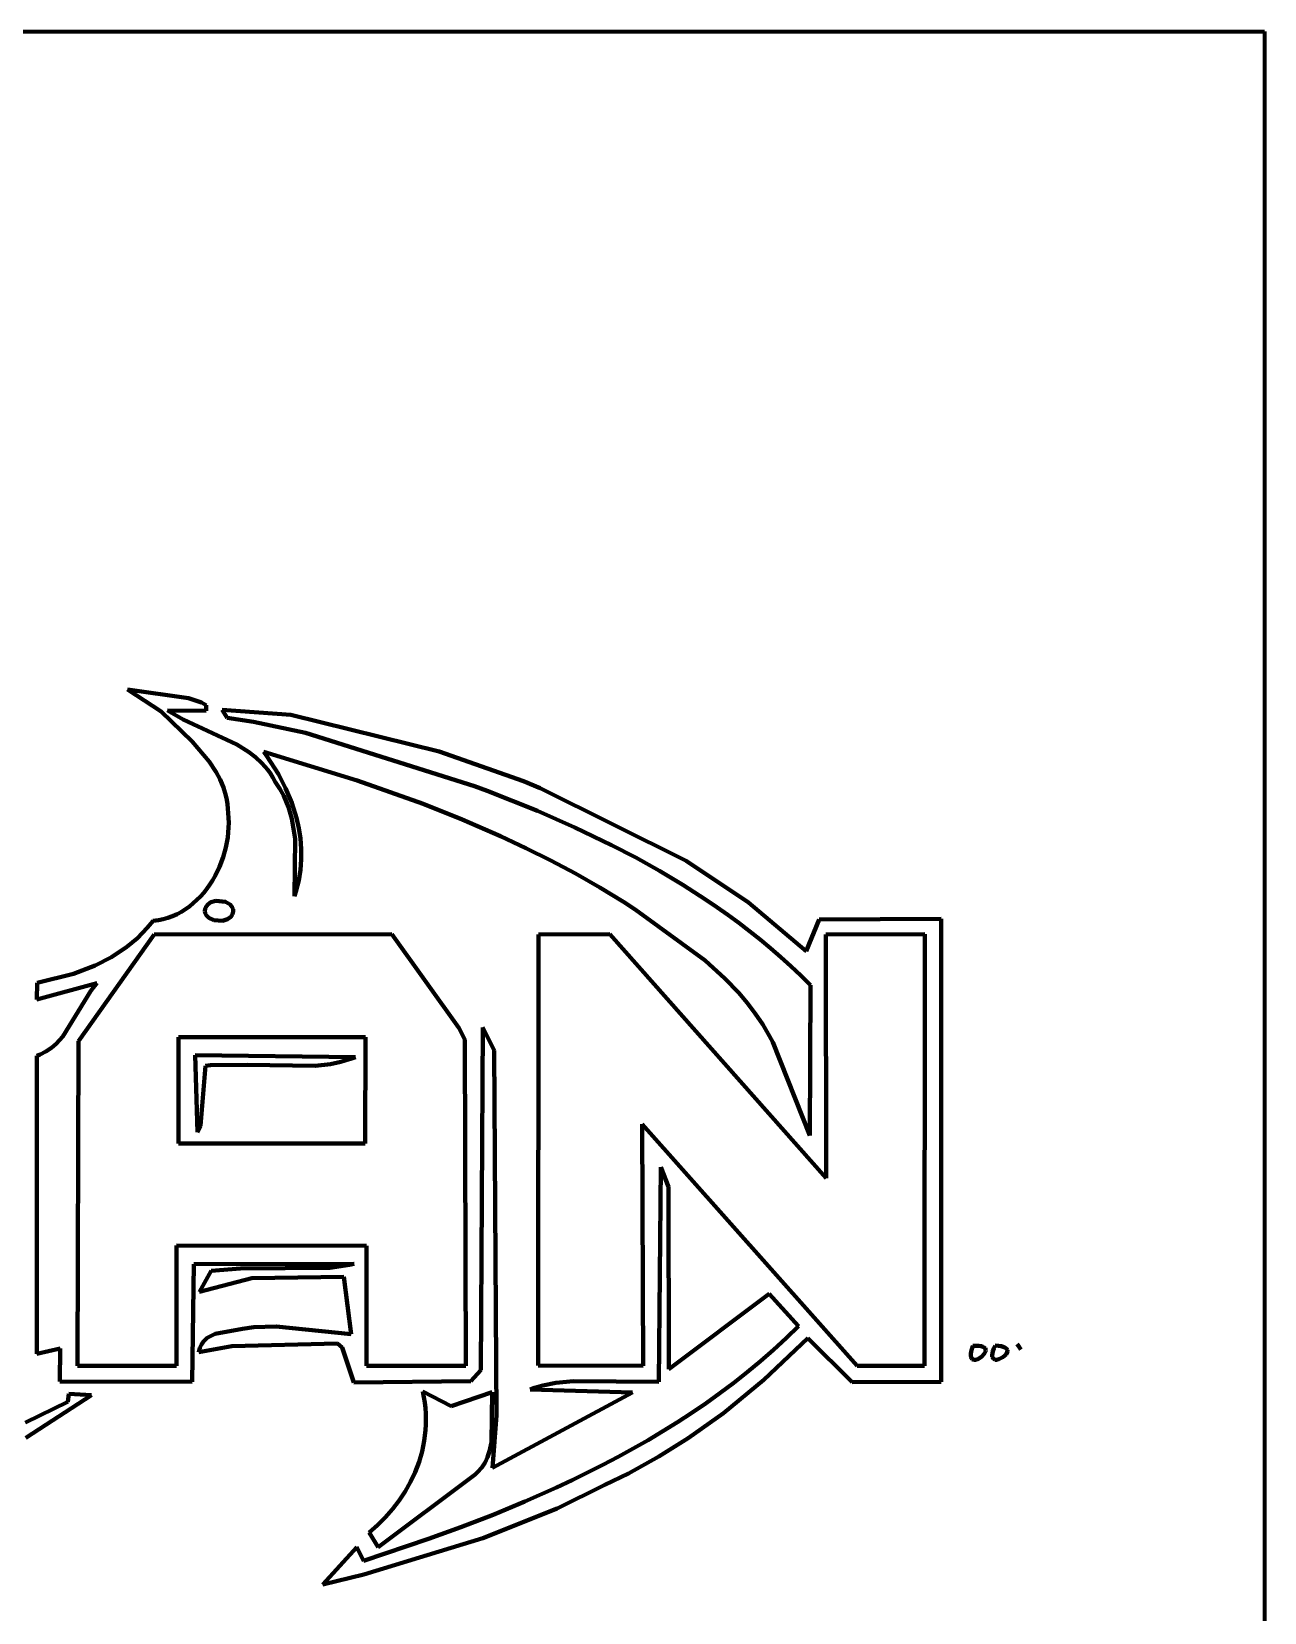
# Model space of a CAD drawing. Header units: millimetres. Extents: x 0 to 8.3, y 0 to 11.7.
# Drawn here: x 6.618 to 8.264, y 9.57 to 11.681 of the extents above; entities that cross this region are included whole.
import ezdxf

# ---------------------------------------------------------------- set-up
doc = ezdxf.new("R2010")
doc.units = ezdxf.units.MM
doc.layers.add('color#000000ff', color=7, linetype='CONTINUOUS', lineweight=100)
doc.layers.add('color#ffffffff', color=7, linetype='CONTINUOUS', lineweight=100)

msp = doc.modelspace()

# ---------------------------------------------------------------- linework, layer by layer
at = {"layer": 'color#000000ff'}
for p, q in [((6.746, 10.8022), (6.8273, 10.7906)), ((6.791, 10.7728), (6.746, 10.8022)), ((6.8273, 10.7906), (6.8446, 10.7848)), ((6.8446, 10.7848), (6.8511, 10.7814)), ((6.8325, 10.7327), (6.791, 10.7728)), ((6.8509, 10.7737), (6.7995, 10.7743)), ((6.7995, 10.7743), (6.8203, 10.7625)), ((6.8203, 10.7625), (6.8921, 10.7288)), ((6.8511, 10.7814), (6.8509, 10.7737)), ((6.8789, 10.7646), (6.8725, 10.7753)), ((6.8725, 10.7753), (6.9639, 10.7684)), ((6.914, 10.7591), (6.8789, 10.7646)), ((6.9639, 10.7684), (7.1619, 10.7197)), ((6.9835, 10.7446), (6.914, 10.7591)), ((7.2093, 10.6735), (6.9835, 10.7446)), ((6.8551, 10.7063), (6.8325, 10.7327)), ((6.8921, 10.7288), (6.9073, 10.7192)), ((6.8644, 10.692), (6.8551, 10.7063)), ((6.9073, 10.7192), (6.9167, 10.712)), ((6.9167, 10.712), (6.9254, 10.704)), ((6.9254, 10.704), (6.9294, 10.6996)), ((6.9322, 10.7135), (6.9281, 10.7193)), ((6.9281, 10.7193), (7.0528, 10.6808)), ((6.9294, 10.6996), (6.9333, 10.6949)), ((6.9474, 10.6894), (6.9322, 10.7135)), ((7.1619, 10.7197), (7.2749, 10.6798)), ((6.8697, 10.682), (6.8644, 10.692)), ((6.874, 10.6716), (6.8697, 10.682)), ((6.9333, 10.6949), (6.9368, 10.69)), ((6.9368, 10.69), (6.9402, 10.6847)), ((6.9402, 10.6847), (6.9433, 10.6792)), ((6.9433, 10.6792), (6.9495, 10.6699)), ((6.9571, 10.6704), (6.9474, 10.6894)), ((7.0528, 10.6808), (7.1407, 10.6495)), ((7.2749, 10.6798), (7.2971, 10.6706)), ((6.8774, 10.6607), (6.874, 10.6716)), ((6.8786, 10.6551), (6.8774, 10.6607)), ((6.9495, 10.6699), (6.9547, 10.6602)), ((6.9547, 10.6602), (6.961, 10.6452)), ((6.9653, 10.6509), (6.9571, 10.6704)), ((7.2262, 10.6672), (7.2093, 10.6735)), ((7.2934, 10.6402), (7.2262, 10.6672)), ((7.2971, 10.6706), (7.4917, 10.5736)), ((6.8795, 10.6493), (6.8786, 10.6551)), ((6.8801, 10.6434), (6.8795, 10.6493)), ((6.8804, 10.6373), (6.8801, 10.6434)), ((6.8809, 10.6309), (6.8804, 10.6373)), ((6.961, 10.6452), (6.9655, 10.6297)), ((6.9716, 10.6308), (6.9653, 10.6509)), ((7.1407, 10.6495), (7.1927, 10.6288)), ((7.3432, 10.6183), (7.2934, 10.6402)), ((6.8805, 10.6113), (6.881, 10.6179)), ((6.8811, 10.6245), (6.8809, 10.6309)), ((6.881, 10.6179), (6.8811, 10.6245)), ((6.9655, 10.6297), (6.9697, 10.6029)), ((6.9747, 10.6171), (6.9716, 10.6308)), ((6.9768, 10.6034), (6.9747, 10.6171)), ((7.1927, 10.6288), (7.244, 10.6065)), ((7.3923, 10.5946), (7.3432, 10.6183)), ((6.8773, 10.5915), (6.8798, 10.6047)), ((6.8798, 10.6047), (6.8805, 10.6113)), ((6.9697, 10.6029), (6.9689, 10.5265)), ((6.978, 10.5895), (6.9768, 10.6034)), ((7.244, 10.6065), (7.2777, 10.5907)), ((7.4245, 10.5779), (7.3923, 10.5946)), ((6.8688, 10.5657), (6.8736, 10.5784)), ((6.8736, 10.5784), (6.8773, 10.5915)), ((6.977, 10.5615), (6.978, 10.5755)), ((6.978, 10.5755), (6.978, 10.5895)), ((7.2777, 10.5907), (7.3111, 10.5741)), ((7.3111, 10.5741), (7.3439, 10.5566)), ((7.4562, 10.5602), (7.4245, 10.5779)), ((7.4917, 10.5736), (7.5751, 10.5182)), ((6.8594, 10.5475), (6.8628, 10.5534)), ((6.8628, 10.5534), (6.8688, 10.5657)), ((6.9747, 10.5475), (6.977, 10.5615)), ((7.3439, 10.5566), (7.3764, 10.5382)), ((7.4873, 10.5416), (7.4562, 10.5602)), ((6.8433, 10.5261), (6.8477, 10.5311)), ((6.8477, 10.5311), (6.8519, 10.5364)), ((6.8519, 10.5364), (6.8558, 10.5419)), ((6.8558, 10.5419), (6.8594, 10.5475)), ((6.9689, 10.5265), (6.9712, 10.5334)), ((6.9712, 10.5334), (6.9731, 10.5405)), ((6.9731, 10.5405), (6.9747, 10.5475)), ((7.3764, 10.5382), (7.4083, 10.5188)), ((7.5178, 10.522), (7.4873, 10.5416)), ((6.8179, 10.5056), (6.8234, 10.509)), ((6.8234, 10.509), (6.8288, 10.5128)), ((6.8288, 10.5128), (6.8338, 10.5169)), ((6.8338, 10.5169), (6.8387, 10.5214)), ((6.8387, 10.5214), (6.8433, 10.5261)), ((6.8498, 10.5099), (6.8492, 10.5066)), ((6.8506, 10.5116), (6.8498, 10.5099)), ((6.8517, 10.5134), (6.8506, 10.5116)), ((6.8531, 10.5153), (6.8517, 10.5134)), ((6.8571, 10.5183), (6.8531, 10.5153)), ((6.8639, 10.5203), (6.8571, 10.5183)), ((6.8768, 10.5187), (6.8639, 10.5203)), ((6.8829, 10.5153), (6.8768, 10.5187)), ((6.8859, 10.5118), (6.8829, 10.5153)), ((6.887, 10.509), (6.8859, 10.5118)), ((6.887, 10.5059), (6.887, 10.509)), ((7.4083, 10.5188), (7.424, 10.5087)), ((7.5327, 10.5119), (7.5178, 10.522)), ((7.5475, 10.5014), (7.5327, 10.5119)), ((7.5751, 10.5182), (7.6521, 10.4532)), ((6.7723, 10.484), (6.7804, 10.4937)), ((6.7804, 10.4937), (6.7872, 10.4946)), ((6.7872, 10.4946), (6.7937, 10.4959)), ((6.7937, 10.4959), (6.8, 10.4977)), ((6.8, 10.4977), (6.8062, 10.4999)), ((6.8062, 10.4999), (6.8121, 10.5025)), ((6.8121, 10.5025), (6.8179, 10.5056)), ((6.8492, 10.5066), (6.8496, 10.5036)), ((6.8496, 10.5036), (6.851, 10.5009)), ((6.851, 10.5009), (6.8545, 10.4976)), ((6.8545, 10.4976), (6.8611, 10.4946)), ((6.8611, 10.4946), (6.8726, 10.4937)), ((6.8726, 10.4937), (6.8796, 10.4958)), ((6.8796, 10.4958), (6.8838, 10.499)), ((6.8838, 10.499), (6.8851, 10.5008)), ((6.8851, 10.5008), (6.886, 10.5026)), ((6.886, 10.5026), (6.887, 10.5059)), ((7.424, 10.5087), (7.5174, 10.4404)), ((7.5621, 10.4907), (7.5475, 10.5014)), ((7.5764, 10.4798), (7.5621, 10.4907)), ((7.6521, 10.4532), (7.6693, 10.4955)), ((7.6693, 10.4955), (7.8324, 10.4961)), ((7.8324, 10.4961), (7.8324, 9.8781)), ((6.7814, 10.4753), (6.6806, 10.333)), ((6.7449, 10.4587), (6.7591, 10.4706)), ((6.7591, 10.4706), (6.7723, 10.484)), ((7.0991, 10.4759), (6.7814, 10.4753)), ((7.1883, 10.3507), (7.0991, 10.4759)), ((7.2947, 10.4754), (7.2944, 9.8998)), ((7.39, 10.4759), (7.2947, 10.4754)), ((7.679, 10.15), (7.39, 10.4759)), ((7.5906, 10.4685), (7.5764, 10.4798)), ((7.6045, 10.4569), (7.5906, 10.4685)), ((7.8104, 10.4759), (7.6785, 10.4754)), ((7.6785, 10.4754), (7.679, 10.15)), ((7.8102, 9.8995), (7.8104, 10.4759)), ((6.7244, 10.4451), (6.7449, 10.4587)), ((7.6182, 10.4451), (7.6045, 10.4569)), ((6.6738, 10.4226), (6.7026, 10.4338)), ((6.7026, 10.4338), (6.7244, 10.4451)), ((7.5174, 10.4404), (7.5437, 10.4165)), ((7.6317, 10.4329), (7.6182, 10.4451)), ((7.6449, 10.4205), (7.6317, 10.4329)), ((6.6249, 10.3884), (6.6253, 10.4106)), ((6.7049, 10.4105), (6.6249, 10.3884)), ((6.6253, 10.4106), (6.6738, 10.4226)), ((6.6972, 10.4), (6.7049, 10.4105)), ((7.5437, 10.4165), (7.562, 10.3974)), ((7.6578, 10.4077), (7.6449, 10.4205)), ((7.657, 10.2071), (7.6578, 10.4077)), ((6.6595, 10.339), (6.6972, 10.4)), ((7.562, 10.3974), (7.5735, 10.3839)), ((7.5735, 10.3839), (7.5842, 10.3698)), ((7.5842, 10.3698), (7.5942, 10.355)), ((7.1964, 10.335), (7.1883, 10.3507)), ((7.2206, 10.3512), (7.2177, 9.8936)), ((7.2356, 10.3204), (7.2206, 10.3512)), ((7.5942, 10.355), (7.6032, 10.3396)), ((6.6292, 10.3151), (6.6371, 10.319)), ((6.6371, 10.319), (6.6443, 10.3239)), ((6.6443, 10.3239), (6.6508, 10.3295)), ((6.6508, 10.3295), (6.6595, 10.339)), ((6.6806, 10.333), (6.6792, 9.8995)), ((6.8139, 10.1965), (6.8141, 10.3382)), ((6.8141, 10.3382), (7.0637, 10.3381)), ((7.0637, 10.3381), (7.0633, 10.1961)), ((7.1975, 9.8996), (7.1964, 10.335)), ((7.2387, 9.8333), (7.2356, 10.3204)), ((7.6032, 10.3396), (7.6074, 10.3316)), ((7.6074, 10.3316), (7.657, 10.2071)), ((6.625, 10.3134), (6.6292, 10.3151)), ((6.625, 9.9153), (6.625, 10.3134)), ((6.8361, 10.3143), (6.8394, 10.2113)), ((7.0504, 10.3116), (6.8361, 10.3143)), ((6.8433, 10.2199), (6.8499, 10.3)), ((6.8499, 10.3), (6.8568, 10.3007)), ((6.8568, 10.3007), (6.9056, 10.3013)), ((6.9056, 10.3013), (6.9967, 10.2999)), ((6.9967, 10.2999), (7.0172, 10.3024)), ((7.0172, 10.3024), (7.0307, 10.3053)), ((7.0307, 10.3053), (7.0439, 10.3092)), ((7.0439, 10.3092), (7.0504, 10.3116)), ((6.8394, 10.2113), (6.8433, 10.2199)), ((7.4345, 9.8996), (7.433, 10.2222)), ((7.433, 10.2222), (7.7204, 9.8993)), ((7.0633, 10.1961), (6.8139, 10.1965)), ((7.4582, 10.1648), (7.4552, 9.8781)), ((7.4681, 10.1385), (7.4582, 10.1648)), ((7.4689, 9.8949), (7.4681, 10.1385)), ((6.8112, 9.8997), (6.8116, 10.0601)), ((6.8116, 10.0601), (7.0649, 10.0598)), ((7.0649, 10.0598), (7.0649, 9.8997)), ((6.8344, 10.035), (6.8325, 9.8782)), ((7.0488, 10.0356), (6.8344, 10.035)), ((6.842, 9.9981), (6.8575, 10.0261)), ((6.8575, 10.0261), (6.897, 10.0295)), ((6.897, 10.0295), (7.0162, 10.0305)), ((7.0162, 10.0305), (7.0423, 10.0342)), ((7.0423, 10.0342), (7.0488, 10.0356)), ((6.912, 10.0163), (6.842, 9.9981)), ((7.0346, 10.0185), (6.912, 10.0163)), ((7.0445, 9.9416), (7.0346, 10.0185)), ((7.6027, 9.9955), (7.4689, 9.8949)), ((7.6417, 9.9524), (7.6027, 9.9955)), ((6.8525, 9.9368), (6.8628, 9.942)), ((6.8628, 9.942), (6.8996, 9.9488)), ((6.8996, 9.9488), (6.9146, 9.9513)), ((6.9146, 9.9513), (6.9445, 9.9521)), ((6.9445, 9.9521), (7.0445, 9.9416)), ((7.6252, 9.9364), (7.6417, 9.9524)), ((6.6561, 9.9225), (6.625, 9.9153)), ((6.6557, 9.8787), (6.6561, 9.9225)), ((6.8854, 9.9259), (6.8411, 9.9177)), ((6.8411, 9.9177), (6.8426, 9.9233)), ((6.8426, 9.9233), (6.8448, 9.9281)), ((6.8448, 9.9281), (6.8475, 9.9321)), ((6.8475, 9.9321), (6.8525, 9.9368)), ((7.0265, 9.9293), (6.8854, 9.9259)), ((7.0325, 9.9239), (7.0265, 9.9293)), ((7.0481, 9.8772), (7.0325, 9.9239)), ((7.591, 9.9057), (7.6083, 9.9208)), ((7.6544, 9.9366), (7.5955, 9.8807)), ((7.6083, 9.9208), (7.6252, 9.9364)), ((7.7134, 9.8777), (7.6544, 9.9366)), ((7.8719, 9.9154), (7.8724, 9.9184)), ((7.8724, 9.9184), (7.8734, 9.9219)), ((7.8734, 9.9219), (7.8748, 9.9261)), ((7.8748, 9.9261), (7.8792, 9.9262)), ((7.8792, 9.9262), (7.8828, 9.926)), ((7.8828, 9.926), (7.8857, 9.9256)), ((7.8857, 9.9256), (7.888, 9.9249)), ((7.888, 9.9249), (7.8898, 9.924)), ((7.8898, 9.924), (7.8909, 9.9229)), ((7.8917, 9.9188), (7.8903, 9.9159)), ((7.8909, 9.9229), (7.8916, 9.9216)), ((7.8916, 9.9216), (7.8919, 9.9203)), ((7.8919, 9.9203), (7.8917, 9.9188)), ((7.9007, 9.916), (7.9014, 9.919)), ((7.9014, 9.919), (7.9026, 9.9225)), ((7.9026, 9.9225), (7.9044, 9.9265)), ((7.9044, 9.9265), (7.9087, 9.9263)), ((7.9087, 9.9263), (7.9123, 9.9258)), ((7.9123, 9.9258), (7.9152, 9.925)), ((7.9152, 9.925), (7.9174, 9.9241)), ((7.9174, 9.9241), (7.919, 9.923)), ((7.919, 9.923), (7.9201, 9.9218)), ((7.9201, 9.9218), (7.9207, 9.9205)), ((7.9208, 9.9191), (7.9205, 9.9177)), ((7.9207, 9.9205), (7.9208, 9.9191)), ((7.934, 9.9285), (7.9389, 9.9211)), ((7.9347, 9.9275), (7.934, 9.9285)), ((7.9389, 9.9211), (7.9347, 9.9275)), ((6.6792, 9.8995), (6.8112, 9.8997)), ((7.0649, 9.8997), (7.1975, 9.8996)), ((7.2944, 9.8998), (7.4345, 9.8996)), ((7.5733, 9.8911), (7.591, 9.9057)), ((7.7204, 9.8993), (7.8102, 9.8995)), ((7.8719, 9.913), (7.8719, 9.9154)), ((7.8722, 9.9111), (7.8719, 9.913)), ((7.8729, 9.9096), (7.8722, 9.9111)), ((7.8739, 9.9085), (7.8729, 9.9096)), ((7.8751, 9.9079), (7.8739, 9.9085)), ((7.8765, 9.9076), (7.8751, 9.9079)), ((7.878, 9.9077), (7.8765, 9.9076)), ((7.8814, 9.9086), (7.878, 9.9077)), ((7.8864, 9.9117), (7.8814, 9.9086)), ((7.8903, 9.9159), (7.8864, 9.9117)), ((7.9004, 9.9136), (7.9007, 9.916)), ((7.9006, 9.9116), (7.9004, 9.9136)), ((7.9011, 9.91), (7.9006, 9.9116)), ((7.902, 9.9089), (7.9011, 9.91)), ((7.9032, 9.9082), (7.902, 9.9089)), ((7.9045, 9.9077), (7.9032, 9.9082)), ((7.9061, 9.9077), (7.9045, 9.9077)), ((7.9095, 9.9083), (7.9061, 9.9077)), ((7.9147, 9.9109), (7.9095, 9.9083)), ((7.9189, 9.9148), (7.9147, 9.9109)), ((7.9205, 9.9177), (7.9189, 9.9148)), ((6.8325, 9.8782), (6.6557, 9.8787)), ((7.2043, 9.8788), (7.0481, 9.8772)), ((7.2177, 9.8936), (7.2043, 9.8788)), ((7.318, 9.8767), (7.3007, 9.8733)), ((7.3416, 9.879), (7.318, 9.8767)), ((7.4552, 9.8781), (7.3416, 9.879)), ((7.537, 9.8631), (7.5553, 9.8769)), ((7.5955, 9.8807), (7.5418, 9.8365)), ((7.5553, 9.8769), (7.5733, 9.8911)), ((7.8324, 9.8781), (7.7134, 9.8777)), ((6.6979, 9.8604), (6.6102, 9.8034)), ((6.6663, 9.8514), (6.6678, 9.8619)), ((6.6678, 9.8619), (6.6979, 9.8604)), ((7.1402, 9.8652), (7.1782, 9.8456)), ((7.1417, 9.8578), (7.1402, 9.8652)), ((7.1429, 9.8504), (7.1417, 9.8578)), ((7.1782, 9.8456), (7.2327, 9.8643)), ((7.2327, 9.8643), (7.232, 9.7974)), ((7.4203, 9.8638), (7.2332, 9.7632)), ((7.2893, 9.87), (7.2836, 9.8679)), ((7.2836, 9.8679), (7.4203, 9.8638)), ((7.3007, 9.8733), (7.2893, 9.87)), ((7.5184, 9.8498), (7.537, 9.8631)), ((6.6098, 9.8237), (6.6663, 9.8514)), ((7.1438, 9.8431), (7.1429, 9.8504)), ((7.1443, 9.8357), (7.1438, 9.8431)), ((7.1445, 9.8283), (7.1443, 9.8357)), ((7.4804, 9.8243), (7.4995, 9.8368)), ((7.5418, 9.8365), (7.4946, 9.8029)), ((7.4995, 9.8368), (7.5184, 9.8498)), ((7.1422, 9.7993), (7.144, 9.8138)), ((7.144, 9.8138), (7.1444, 9.821)), ((7.1444, 9.821), (7.1445, 9.8283)), ((7.2332, 9.7632), (7.2387, 9.8333)), ((7.4609, 9.8122), (7.4804, 9.8243)), ((7.1393, 9.7852), (7.1422, 9.7993)), ((7.232, 9.7974), (7.2294, 9.7854)), ((7.4213, 9.789), (7.4412, 9.8004)), ((7.4412, 9.8004), (7.4609, 9.8122)), ((7.4946, 9.8029), (7.4554, 9.7783)), ((7.1301, 9.7577), (7.1352, 9.7713)), ((7.1352, 9.7713), (7.1393, 9.7852)), ((7.2233, 9.7705), (7.2189, 9.7637)), ((7.2268, 9.7777), (7.2233, 9.7705)), ((7.2294, 9.7854), (7.2268, 9.7777)), ((7.3808, 9.7672), (7.4012, 9.778)), ((7.4012, 9.778), (7.4213, 9.789)), ((7.4554, 9.7783), (7.4147, 9.7558)), ((7.2068, 9.7517), (7.0805, 9.6576)), ((7.1239, 9.7445), (7.1301, 9.7577)), ((7.2102, 9.7544), (7.2068, 9.7517)), ((7.2134, 9.7574), (7.2102, 9.7544)), ((7.2189, 9.7637), (7.2134, 9.7574)), ((7.3396, 9.7468), (7.3603, 9.7569)), ((7.3603, 9.7569), (7.3808, 9.7672)), ((7.4147, 9.7558), (7.3833, 9.7406)), ((7.1087, 9.7196), (7.1168, 9.7318)), ((7.1168, 9.7318), (7.1239, 9.7445)), ((7.2766, 9.7184), (7.3187, 9.737)), ((7.3187, 9.737), (7.3396, 9.7468)), ((7.3833, 9.7406), (7.3195, 9.7092)), ((7.0901, 9.697), (7.0999, 9.708)), ((7.0999, 9.708), (7.1087, 9.7196)), ((7.3195, 9.7092), (7.2204, 9.6695)), ((7.234, 9.7008), (7.2766, 9.7184)), ((7.0685, 9.677), (7.0797, 9.6866)), ((7.0797, 9.6866), (7.0901, 9.697)), ((7.191, 9.6842), (7.234, 9.7008)), ((7.0611, 9.6393), (7.1478, 9.6685)), ((7.2204, 9.6695), (7.0616, 9.6211)), ((7.0805, 9.6576), (7.0685, 9.677)), ((7.1478, 9.6685), (7.191, 9.6842)), ((7.0069, 9.6078), (7.0523, 9.6572)), ((7.0523, 9.6572), (7.0611, 9.6393)), ((7.0616, 9.6211), (7.0069, 9.6078))]:
    msp.add_line(p, q, dxfattribs=at)
at = {"layer": 'color#ffffffff'}
for p, q in [((0, 11.6806), (8.2639, 11.6806)), ((8.2639, 11.6806), (8.2639, 0)), ((6.746, 10.8022), (6.791, 10.7728)), ((6.8273, 10.7906), (6.746, 10.8022)), ((6.8446, 10.7848), (6.8273, 10.7906)), ((6.8511, 10.7814), (6.8446, 10.7848)), ((6.791, 10.7728), (6.8325, 10.7327)), ((6.8203, 10.7625), (6.7995, 10.7743)), ((6.7995, 10.7743), (6.8509, 10.7737)), ((6.8921, 10.7288), (6.8203, 10.7625)), ((6.8509, 10.7737), (6.8511, 10.7814)), ((6.9639, 10.7684), (6.8725, 10.7753)), ((6.8725, 10.7753), (6.8789, 10.7646)), ((6.8789, 10.7646), (6.914, 10.7591)), ((7.1619, 10.7197), (6.9639, 10.7684)), ((6.914, 10.7591), (6.9835, 10.7446)), ((6.9835, 10.7446), (7.2093, 10.6735)), ((6.8325, 10.7327), (6.8551, 10.7063)), ((6.9073, 10.7192), (6.8921, 10.7288)), ((6.8551, 10.7063), (6.8644, 10.692)), ((6.9167, 10.712), (6.9073, 10.7192)), ((6.9254, 10.704), (6.9167, 10.712)), ((6.9294, 10.6996), (6.9254, 10.704)), ((7.0528, 10.6808), (6.9281, 10.7193)), ((6.9281, 10.7193), (6.9322, 10.7135)), ((6.9333, 10.6949), (6.9294, 10.6996)), ((6.9322, 10.7135), (6.9474, 10.6894)), ((7.2749, 10.6798), (7.1619, 10.7197)), ((6.8644, 10.692), (6.8697, 10.682)), ((6.8697, 10.682), (6.874, 10.6716)), ((6.9368, 10.69), (6.9333, 10.6949)), ((6.9402, 10.6847), (6.9368, 10.69)), ((6.9433, 10.6792), (6.9402, 10.6847)), ((6.9495, 10.6699), (6.9433, 10.6792)), ((6.9474, 10.6894), (6.9571, 10.6704)), ((7.1407, 10.6495), (7.0528, 10.6808)), ((7.2971, 10.6706), (7.2749, 10.6798)), ((6.874, 10.6716), (6.8774, 10.6607)), ((6.8774, 10.6607), (6.8786, 10.6551)), ((6.9547, 10.6602), (6.9495, 10.6699)), ((6.961, 10.6452), (6.9547, 10.6602)), ((6.9571, 10.6704), (6.9653, 10.6509)), ((7.2093, 10.6735), (7.2262, 10.6672)), ((7.2262, 10.6672), (7.2934, 10.6402)), ((7.4917, 10.5736), (7.2971, 10.6706)), ((6.8786, 10.6551), (6.8795, 10.6493)), ((6.8795, 10.6493), (6.8801, 10.6434)), ((6.8801, 10.6434), (6.8804, 10.6373)), ((6.8804, 10.6373), (6.8809, 10.6309)), ((6.9655, 10.6297), (6.961, 10.6452)), ((6.9653, 10.6509), (6.9716, 10.6308)), ((7.1927, 10.6288), (7.1407, 10.6495)), ((7.2934, 10.6402), (7.3432, 10.6183)), ((6.881, 10.6179), (6.8805, 10.6113)), ((6.8809, 10.6309), (6.8811, 10.6245)), ((6.8811, 10.6245), (6.881, 10.6179)), ((6.9697, 10.6029), (6.9655, 10.6297)), ((6.9716, 10.6308), (6.9747, 10.6171)), ((6.9747, 10.6171), (6.9768, 10.6034)), ((7.244, 10.6065), (7.1927, 10.6288)), ((7.3432, 10.6183), (7.3923, 10.5946)), ((6.8798, 10.6047), (6.8773, 10.5915)), ((6.8805, 10.6113), (6.8798, 10.6047)), ((6.9689, 10.5265), (6.9697, 10.6029)), ((6.9768, 10.6034), (6.978, 10.5895)), ((7.2777, 10.5907), (7.244, 10.6065)), ((7.3923, 10.5946), (7.4245, 10.5779)), ((6.8736, 10.5784), (6.8688, 10.5657)), ((6.8773, 10.5915), (6.8736, 10.5784)), ((6.978, 10.5755), (6.977, 10.5615)), ((6.978, 10.5895), (6.978, 10.5755)), ((7.3111, 10.5741), (7.2777, 10.5907)), ((7.3439, 10.5566), (7.3111, 10.5741)), ((7.4245, 10.5779), (7.4562, 10.5602)), ((7.5751, 10.5182), (7.4917, 10.5736)), ((6.8628, 10.5534), (6.8594, 10.5475)), ((6.8688, 10.5657), (6.8628, 10.5534)), ((6.977, 10.5615), (6.9747, 10.5475)), ((7.3764, 10.5382), (7.3439, 10.5566)), ((7.4562, 10.5602), (7.4873, 10.5416)), ((6.8477, 10.5311), (6.8433, 10.5261)), ((6.8519, 10.5364), (6.8477, 10.5311)), ((6.8558, 10.5419), (6.8519, 10.5364)), ((6.8594, 10.5475), (6.8558, 10.5419)), ((6.9712, 10.5334), (6.9689, 10.5265)), ((6.9731, 10.5405), (6.9712, 10.5334)), ((6.9747, 10.5475), (6.9731, 10.5405)), ((7.4083, 10.5188), (7.3764, 10.5382)), ((7.4873, 10.5416), (7.5178, 10.522)), ((6.8234, 10.509), (6.8179, 10.5056)), ((6.8288, 10.5128), (6.8234, 10.509)), ((6.8338, 10.5169), (6.8288, 10.5128)), ((6.8387, 10.5214), (6.8338, 10.5169)), ((6.8433, 10.5261), (6.8387, 10.5214)), ((6.8492, 10.5066), (6.8498, 10.5099)), ((6.8498, 10.5099), (6.8506, 10.5116)), ((6.8506, 10.5116), (6.8517, 10.5134)), ((6.8517, 10.5134), (6.8531, 10.5153)), ((6.8531, 10.5153), (6.8571, 10.5183)), ((6.8571, 10.5183), (6.8639, 10.5203)), ((6.8639, 10.5203), (6.8768, 10.5187)), ((6.8768, 10.5187), (6.8829, 10.5153)), ((6.8829, 10.5153), (6.8859, 10.5118)), ((6.8859, 10.5118), (6.887, 10.509)), ((6.887, 10.509), (6.887, 10.5059)), ((7.424, 10.5087), (7.4083, 10.5188)), ((7.5178, 10.522), (7.5327, 10.5119)), ((7.5327, 10.5119), (7.5475, 10.5014)), ((7.6521, 10.4532), (7.5751, 10.5182)), ((6.7804, 10.4937), (6.7723, 10.484)), ((6.7872, 10.4946), (6.7804, 10.4937)), ((6.7937, 10.4959), (6.7872, 10.4946)), ((6.8, 10.4977), (6.7937, 10.4959)), ((6.8062, 10.4999), (6.8, 10.4977)), ((6.8121, 10.5025), (6.8062, 10.4999)), ((6.8179, 10.5056), (6.8121, 10.5025)), ((6.8496, 10.5036), (6.8492, 10.5066)), ((6.851, 10.5009), (6.8496, 10.5036)), ((6.8545, 10.4976), (6.851, 10.5009)), ((6.8611, 10.4946), (6.8545, 10.4976)), ((6.8726, 10.4937), (6.8611, 10.4946)), ((6.8796, 10.4958), (6.8726, 10.4937)), ((6.8838, 10.499), (6.8796, 10.4958)), ((6.8851, 10.5008), (6.8838, 10.499)), ((6.886, 10.5026), (6.8851, 10.5008)), ((6.887, 10.5059), (6.886, 10.5026)), ((7.5174, 10.4404), (7.424, 10.5087)), ((7.5475, 10.5014), (7.5621, 10.4907)), ((7.5621, 10.4907), (7.5764, 10.4798)), ((7.6693, 10.4955), (7.6521, 10.4532)), ((7.8324, 10.4961), (7.6693, 10.4955)), ((7.8324, 9.8781), (7.8324, 10.4961)), ((6.6806, 10.333), (6.7814, 10.4753)), ((6.7591, 10.4706), (6.7449, 10.4587)), ((6.7723, 10.484), (6.7591, 10.4706)), ((6.7814, 10.4753), (7.0991, 10.4759)), ((7.0991, 10.4759), (7.1883, 10.3507)), ((7.2944, 9.8998), (7.2947, 10.4754)), ((7.2947, 10.4754), (7.39, 10.4759)), ((7.39, 10.4759), (7.679, 10.15)), ((7.5764, 10.4798), (7.5906, 10.4685)), ((7.5906, 10.4685), (7.6045, 10.4569)), ((7.6785, 10.4754), (7.8104, 10.4759)), ((7.679, 10.15), (7.6785, 10.4754)), ((7.8104, 10.4759), (7.8102, 9.8995)), ((6.7449, 10.4587), (6.7244, 10.4451)), ((7.6045, 10.4569), (7.6182, 10.4451)), ((6.7026, 10.4338), (6.6738, 10.4226)), ((6.7244, 10.4451), (6.7026, 10.4338)), ((7.5437, 10.4165), (7.5174, 10.4404)), ((7.6182, 10.4451), (7.6317, 10.4329)), ((7.6317, 10.4329), (7.6449, 10.4205)), ((6.6253, 10.4106), (6.6249, 10.3884)), ((6.6249, 10.3884), (6.7049, 10.4105)), ((6.6738, 10.4226), (6.6253, 10.4106)), ((6.7049, 10.4105), (6.6972, 10.4)), ((7.562, 10.3974), (7.5437, 10.4165)), ((7.6449, 10.4205), (7.6578, 10.4077)), ((7.6578, 10.4077), (7.657, 10.2071)), ((6.6972, 10.4), (6.6595, 10.339)), ((7.5735, 10.3839), (7.562, 10.3974)), ((7.5842, 10.3698), (7.5735, 10.3839)), ((7.5942, 10.355), (7.5842, 10.3698)), ((7.1883, 10.3507), (7.1964, 10.335)), ((7.2177, 9.8936), (7.2206, 10.3512)), ((7.2206, 10.3512), (7.2356, 10.3204)), ((7.6032, 10.3396), (7.5942, 10.355)), ((6.6371, 10.319), (6.6292, 10.3151)), ((6.6443, 10.3239), (6.6371, 10.319)), ((6.6508, 10.3295), (6.6443, 10.3239)), ((6.6595, 10.339), (6.6508, 10.3295)), ((6.6792, 9.8995), (6.6806, 10.333)), ((6.8141, 10.3382), (6.8139, 10.1965)), ((7.0637, 10.3381), (6.8141, 10.3382)), ((7.0633, 10.1961), (7.0637, 10.3381)), ((7.1964, 10.335), (7.1975, 9.8996)), ((7.2356, 10.3204), (7.2387, 9.8333)), ((7.6074, 10.3316), (7.6032, 10.3396)), ((7.657, 10.2071), (7.6074, 10.3316)), ((6.6292, 10.3151), (6.625, 10.3134)), ((6.625, 10.3134), (6.625, 9.9153)), ((6.8361, 10.3143), (7.0504, 10.3116)), ((6.8394, 10.2113), (6.8361, 10.3143)), ((6.8499, 10.3), (6.8433, 10.2199)), ((6.8568, 10.3007), (6.8499, 10.3)), ((6.9056, 10.3013), (6.8568, 10.3007)), ((6.9967, 10.2999), (6.9056, 10.3013)), ((7.0172, 10.3024), (6.9967, 10.2999)), ((7.0307, 10.3053), (7.0172, 10.3024)), ((7.0439, 10.3092), (7.0307, 10.3053)), ((7.0504, 10.3116), (7.0439, 10.3092)), ((6.8433, 10.2199), (6.8394, 10.2113)), ((7.7204, 9.8993), (7.433, 10.2222)), ((7.433, 10.2222), (7.4345, 9.8996)), ((6.8139, 10.1965), (7.0633, 10.1961)), ((7.4552, 9.8781), (7.4582, 10.1648)), ((7.4582, 10.1648), (7.4681, 10.1385)), ((7.4681, 10.1385), (7.4689, 9.8949)), ((6.8116, 10.0601), (6.8112, 9.8997)), ((7.0649, 10.0598), (6.8116, 10.0601)), ((7.0649, 9.8997), (7.0649, 10.0598)), ((6.8325, 9.8782), (6.8344, 10.035)), ((6.8344, 10.035), (7.0488, 10.0356)), ((6.8575, 10.0261), (6.842, 9.9981)), ((6.897, 10.0295), (6.8575, 10.0261)), ((7.0162, 10.0305), (6.897, 10.0295)), ((7.0423, 10.0342), (7.0162, 10.0305)), ((7.0488, 10.0356), (7.0423, 10.0342)), ((6.842, 9.9981), (6.912, 10.0163)), ((6.912, 10.0163), (7.0346, 10.0185)), ((7.0346, 10.0185), (7.0445, 9.9416)), ((7.4689, 9.8949), (7.6027, 9.9955)), ((7.6027, 9.9955), (7.6417, 9.9524)), ((6.8628, 9.942), (6.8525, 9.9368)), ((6.8996, 9.9488), (6.8628, 9.942)), ((6.9146, 9.9513), (6.8996, 9.9488)), ((6.9445, 9.9521), (6.9146, 9.9513)), ((7.0445, 9.9416), (6.9445, 9.9521)), ((7.6417, 9.9524), (7.6252, 9.9364)), ((6.625, 9.9153), (6.6561, 9.9225)), ((6.6561, 9.9225), (6.6557, 9.8787)), ((6.8411, 9.9177), (6.8854, 9.9259)), ((6.8426, 9.9233), (6.8411, 9.9177)), ((6.8448, 9.9281), (6.8426, 9.9233)), ((6.8475, 9.9321), (6.8448, 9.9281)), ((6.8525, 9.9368), (6.8475, 9.9321)), ((6.8854, 9.9259), (7.0265, 9.9293)), ((7.0265, 9.9293), (7.0325, 9.9239)), ((7.0325, 9.9239), (7.0481, 9.8772)), ((7.6083, 9.9208), (7.591, 9.9057)), ((7.5955, 9.8807), (7.6544, 9.9366)), ((7.6252, 9.9364), (7.6083, 9.9208)), ((7.6544, 9.9366), (7.7134, 9.8777)), ((7.8724, 9.9184), (7.8719, 9.9154)), ((7.8734, 9.9219), (7.8724, 9.9184)), ((7.8748, 9.9261), (7.8734, 9.9219)), ((7.8792, 9.9262), (7.8748, 9.9261)), ((7.8828, 9.926), (7.8792, 9.9262)), ((7.8857, 9.9256), (7.8828, 9.926)), ((7.888, 9.9249), (7.8857, 9.9256)), ((7.8898, 9.924), (7.888, 9.9249)), ((7.8909, 9.9229), (7.8898, 9.924)), ((7.8903, 9.9159), (7.8917, 9.9188)), ((7.8916, 9.9216), (7.8909, 9.9229)), ((7.8919, 9.9203), (7.8916, 9.9216)), ((7.8917, 9.9188), (7.8919, 9.9203)), ((7.9014, 9.919), (7.9007, 9.916)), ((7.9026, 9.9225), (7.9014, 9.919)), ((7.9044, 9.9265), (7.9026, 9.9225)), ((7.9087, 9.9263), (7.9044, 9.9265)), ((7.9123, 9.9258), (7.9087, 9.9263)), ((7.9152, 9.925), (7.9123, 9.9258)), ((7.9174, 9.9241), (7.9152, 9.925)), ((7.919, 9.923), (7.9174, 9.9241)), ((7.9201, 9.9218), (7.919, 9.923)), ((7.9207, 9.9205), (7.9201, 9.9218)), ((7.9205, 9.9177), (7.9208, 9.9191)), ((7.9208, 9.9191), (7.9207, 9.9205)), ((7.934, 9.9285), (7.9347, 9.9275)), ((7.9389, 9.9211), (7.934, 9.9285)), ((7.9347, 9.9275), (7.9389, 9.9211)), ((6.8112, 9.8997), (6.6792, 9.8995)), ((7.1975, 9.8996), (7.0649, 9.8997)), ((7.4345, 9.8996), (7.2944, 9.8998)), ((7.591, 9.9057), (7.5733, 9.8911)), ((7.8102, 9.8995), (7.7204, 9.8993)), ((7.8719, 9.9154), (7.8719, 9.913)), ((7.8719, 9.913), (7.8722, 9.9111)), ((7.8722, 9.9111), (7.8729, 9.9096)), ((7.8729, 9.9096), (7.8739, 9.9085)), ((7.8739, 9.9085), (7.8751, 9.9079)), ((7.8751, 9.9079), (7.8765, 9.9076)), ((7.8765, 9.9076), (7.878, 9.9077)), ((7.878, 9.9077), (7.8814, 9.9086)), ((7.8814, 9.9086), (7.8864, 9.9117)), ((7.8864, 9.9117), (7.8903, 9.9159)), ((7.9007, 9.916), (7.9004, 9.9136)), ((7.9004, 9.9136), (7.9006, 9.9116)), ((7.9006, 9.9116), (7.9011, 9.91)), ((7.9011, 9.91), (7.902, 9.9089)), ((7.902, 9.9089), (7.9032, 9.9082)), ((7.9032, 9.9082), (7.9045, 9.9077)), ((7.9045, 9.9077), (7.9061, 9.9077)), ((7.9061, 9.9077), (7.9095, 9.9083)), ((7.9095, 9.9083), (7.9147, 9.9109)), ((7.9147, 9.9109), (7.9189, 9.9148)), ((7.9189, 9.9148), (7.9205, 9.9177)), ((6.6557, 9.8787), (6.8325, 9.8782)), ((7.0481, 9.8772), (7.2043, 9.8788)), ((7.2043, 9.8788), (7.2177, 9.8936)), ((7.3007, 9.8733), (7.318, 9.8767)), ((7.318, 9.8767), (7.3416, 9.879)), ((7.3416, 9.879), (7.4552, 9.8781)), ((7.5553, 9.8769), (7.537, 9.8631)), ((7.5418, 9.8365), (7.5955, 9.8807)), ((7.5733, 9.8911), (7.5553, 9.8769)), ((7.7134, 9.8777), (7.8324, 9.8781)), ((6.6102, 9.8034), (6.6979, 9.8604)), ((6.6678, 9.8619), (6.6663, 9.8514)), ((6.6979, 9.8604), (6.6678, 9.8619)), ((7.1402, 9.8652), (7.1417, 9.8578)), ((7.1782, 9.8456), (7.1402, 9.8652)), ((7.1417, 9.8578), (7.1429, 9.8504)), ((7.2327, 9.8643), (7.1782, 9.8456)), ((7.232, 9.7974), (7.2327, 9.8643)), ((7.2332, 9.7632), (7.4203, 9.8638)), ((7.2836, 9.8679), (7.2893, 9.87)), ((7.4203, 9.8638), (7.2836, 9.8679)), ((7.2893, 9.87), (7.3007, 9.8733)), ((7.537, 9.8631), (7.5184, 9.8498)), ((6.6663, 9.8514), (6.6098, 9.8237)), ((7.1429, 9.8504), (7.1438, 9.8431)), ((7.1438, 9.8431), (7.1443, 9.8357)), ((7.1443, 9.8357), (7.1445, 9.8283)), ((7.4995, 9.8368), (7.4804, 9.8243)), ((7.4946, 9.8029), (7.5418, 9.8365)), ((7.5184, 9.8498), (7.4995, 9.8368)), ((7.144, 9.8138), (7.1422, 9.7993)), ((7.1444, 9.821), (7.144, 9.8138)), ((7.1445, 9.8283), (7.1444, 9.821)), ((7.2387, 9.8333), (7.2332, 9.7632)), ((7.4804, 9.8243), (7.4609, 9.8122)), ((7.1422, 9.7993), (7.1393, 9.7852)), ((7.2294, 9.7854), (7.232, 9.7974)), ((7.4412, 9.8004), (7.4213, 9.789)), ((7.4609, 9.8122), (7.4412, 9.8004)), ((7.4554, 9.7783), (7.4946, 9.8029)), ((7.1352, 9.7713), (7.1301, 9.7577)), ((7.1393, 9.7852), (7.1352, 9.7713)), ((7.2189, 9.7637), (7.2233, 9.7705)), ((7.2233, 9.7705), (7.2268, 9.7777)), ((7.2268, 9.7777), (7.2294, 9.7854)), ((7.4012, 9.778), (7.3808, 9.7672)), ((7.4213, 9.789), (7.4012, 9.778)), ((7.4147, 9.7558), (7.4554, 9.7783)), ((7.0805, 9.6576), (7.2068, 9.7517)), ((7.1301, 9.7577), (7.1239, 9.7445)), ((7.2068, 9.7517), (7.2102, 9.7544)), ((7.2102, 9.7544), (7.2134, 9.7574)), ((7.2134, 9.7574), (7.2189, 9.7637)), ((7.3603, 9.7569), (7.3396, 9.7468)), ((7.3808, 9.7672), (7.3603, 9.7569)), ((7.3833, 9.7406), (7.4147, 9.7558)), ((7.1168, 9.7318), (7.1087, 9.7196)), ((7.1239, 9.7445), (7.1168, 9.7318)), ((7.3187, 9.737), (7.2766, 9.7184)), ((7.3396, 9.7468), (7.3187, 9.737)), ((7.3195, 9.7092), (7.3833, 9.7406)), ((7.0999, 9.708), (7.0901, 9.697)), ((7.1087, 9.7196), (7.0999, 9.708)), ((7.2204, 9.6695), (7.3195, 9.7092)), ((7.2766, 9.7184), (7.234, 9.7008)), ((7.0797, 9.6866), (7.0685, 9.677)), ((7.0901, 9.697), (7.0797, 9.6866)), ((7.234, 9.7008), (7.191, 9.6842)), ((7.1478, 9.6685), (7.0611, 9.6393)), ((7.0616, 9.6211), (7.2204, 9.6695)), ((7.0685, 9.677), (7.0805, 9.6576)), ((7.191, 9.6842), (7.1478, 9.6685)), ((7.0523, 9.6572), (7.0069, 9.6078)), ((7.0611, 9.6393), (7.0523, 9.6572)), ((7.0069, 9.6078), (7.0616, 9.6211))]:
    msp.add_line(p, q, dxfattribs=at)

doc.saveas('drawing.dxf')
